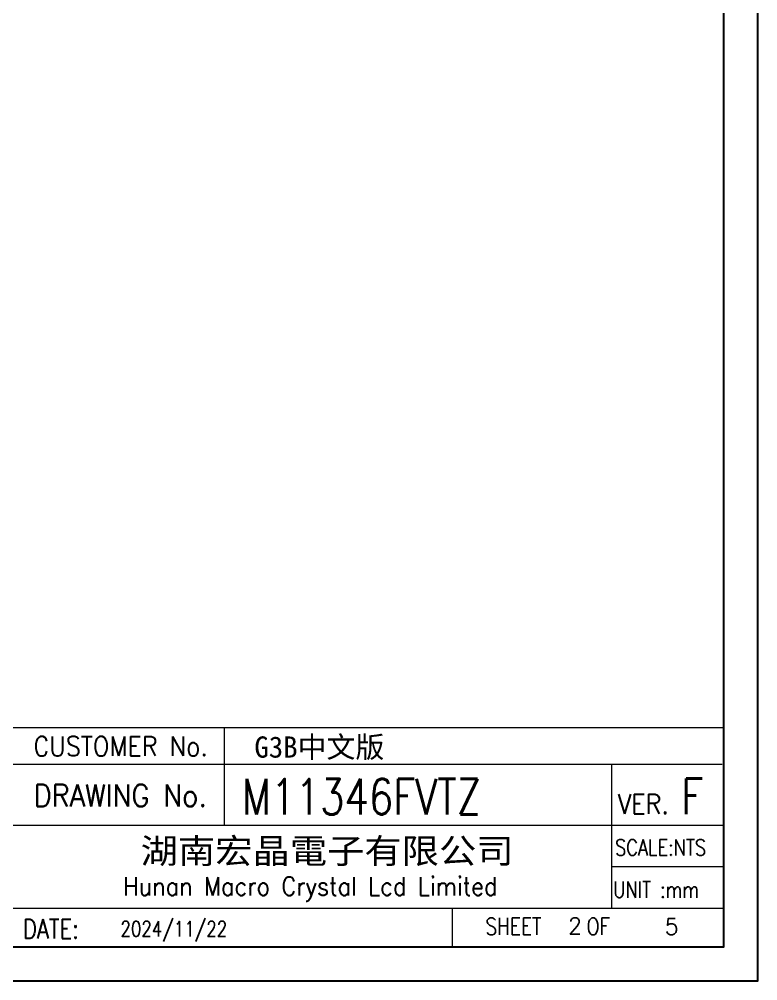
# Model space of a CAD drawing. Header units: millimetres. Extents: x 1653 to 3206, y -200 to 97.
# Drawn here: x 2292.8 to 2355.5, y -199.6 to -117.9 of the extents above; entities that cross this region are included whole.
import ezdxf
from ezdxf.enums import TextEntityAlignment as Align

# ---------------------------------------------------------------- set-up
doc = ezdxf.new("R2010")
doc.units = ezdxf.units.MM
doc.header["$LTSCALE"] = 3
doc.layers.add('DIM', color=4, linetype='Continuous')
doc.styles.get("Standard").update_dxf_attribs({"font": 'simplex.shx'})
doc.styles.add('WMF-宋体0', font='SimSun.ttf')
doc.styles.add('样式 1', font='SimSun.ttf')

# ---------------------------------------------------------------- blocks, each defined once
blk = doc.blocks.new('T')
at = {"lineweight": 18, "ltscale": 5}
for p, q in [((234.1, 29.87), (234.1, 18.36)), ((279.76, 13.47), (293, 13.47))]:
    blk.add_line(p, q, dxfattribs=at)
at = {"lineweight": 18}
for p, q in [((180.11, 25.54), (292.82, 25.54)), ((279.76, 25.54), (279.76, 8.58)), ((209.19, 18.36), (293, 18.36)), ((209.19, 8.58), (293, 8.58)), ((260.96, 8.58), (260.96, 4))]:
    blk.add_line(p, q, dxfattribs=at)
for points in [[(0, 0), (297, 0), (297, 210), (0, 210)], [(4, 4), (293, 4), (293, 206), (4, 206)]]:
    blk.add_lwpolyline(points, close=True)
blk.add_lwpolyline([(293, 29.87), (293, 4), (180.11, 4), (180.11, 29.87)], close=True, dxfattribs=at)
at = {"lineweight": 18, "width": 0.9}
for s, height, p in [('CUSTOMER No.', 2.3, (221.88, 27.67)), ('DRAWING No.', 2.622, (221.84, 21.85)), ('VER.', 2.3, (283.5, 20.85))]:
    blk.add_text(s, height=height, dxfattribs=at).set_placement(p, align=Align.MIDDLE_CENTER)
at = {"ltscale": 5, "style": 'WMF-宋体0', "width": 1.1}
blk.add_text('湖南宏晶電子有限公司', height=2.931, dxfattribs=at).set_placement((224.23, 13.85))
at = {"lineweight": 18, "width": 0.8}
for s, height, p in [('SCALE:NTS', 1.92, (280.18, 14.76)), ('UNIT :mm', 1.92, (279.95, 9.79)), ('DATE:', 2.3, (210.33, 4.97)), ('SHEET    OF', 2, (264.9, 5.42))]:
    blk.add_text(s, height=height, dxfattribs=at).set_placement(p)
at = {"width": 0.9}
blk.add_text('Hunan Macro Crystal Lcd Limited', height=2.1725, dxfattribs=at).set_placement((222.14, 10.06))
at = {"layer": 'DIM', "color": 4, "lineweight": 18, "true_color": 0x00ffff, "style": '样式 1'}
blk.add_text('G3B中文版', height=2.5, dxfattribs=at).set_placement((237.64, 26.32))
at = {"layer": 'DIM', "lineweight": 18, "width": 0.8}
for s, height, p in [('F', 4.2, (287.99, 19.65)), ('2024/11/22', 1.8, (221.85, 5.23))]:
    blk.add_text(s, height=height, dxfattribs=at).set_placement(p)
at = {"layer": 'DIM', "lineweight": 25, "width": 0.8}
blk.add_text('M11346FVTZ', height=4.2, dxfattribs=at).set_placement((236.17, 19.61))

msp = doc.modelspace()

# ---------------------------------------------------------------- block references
at = {"xscale": 0.7200000000000001, "yscale": 0.7200000000000001, "zscale": 0.7200000000000001}
msp.add_blockref('T', (2141.622, -199.603), dxfattribs=at)

# ---------------------------------------------------------------- texts
at = {"layer": 'DIM', "ltscale": 5}
for s, p in [('2', (2339.955, -195.632)), ('5', (2348.154, -195.692))]:
    msp.add_text(s, height=1.38, dxfattribs=at).set_placement(p, align=Align.CENTER)

doc.saveas('drawing.dxf')
